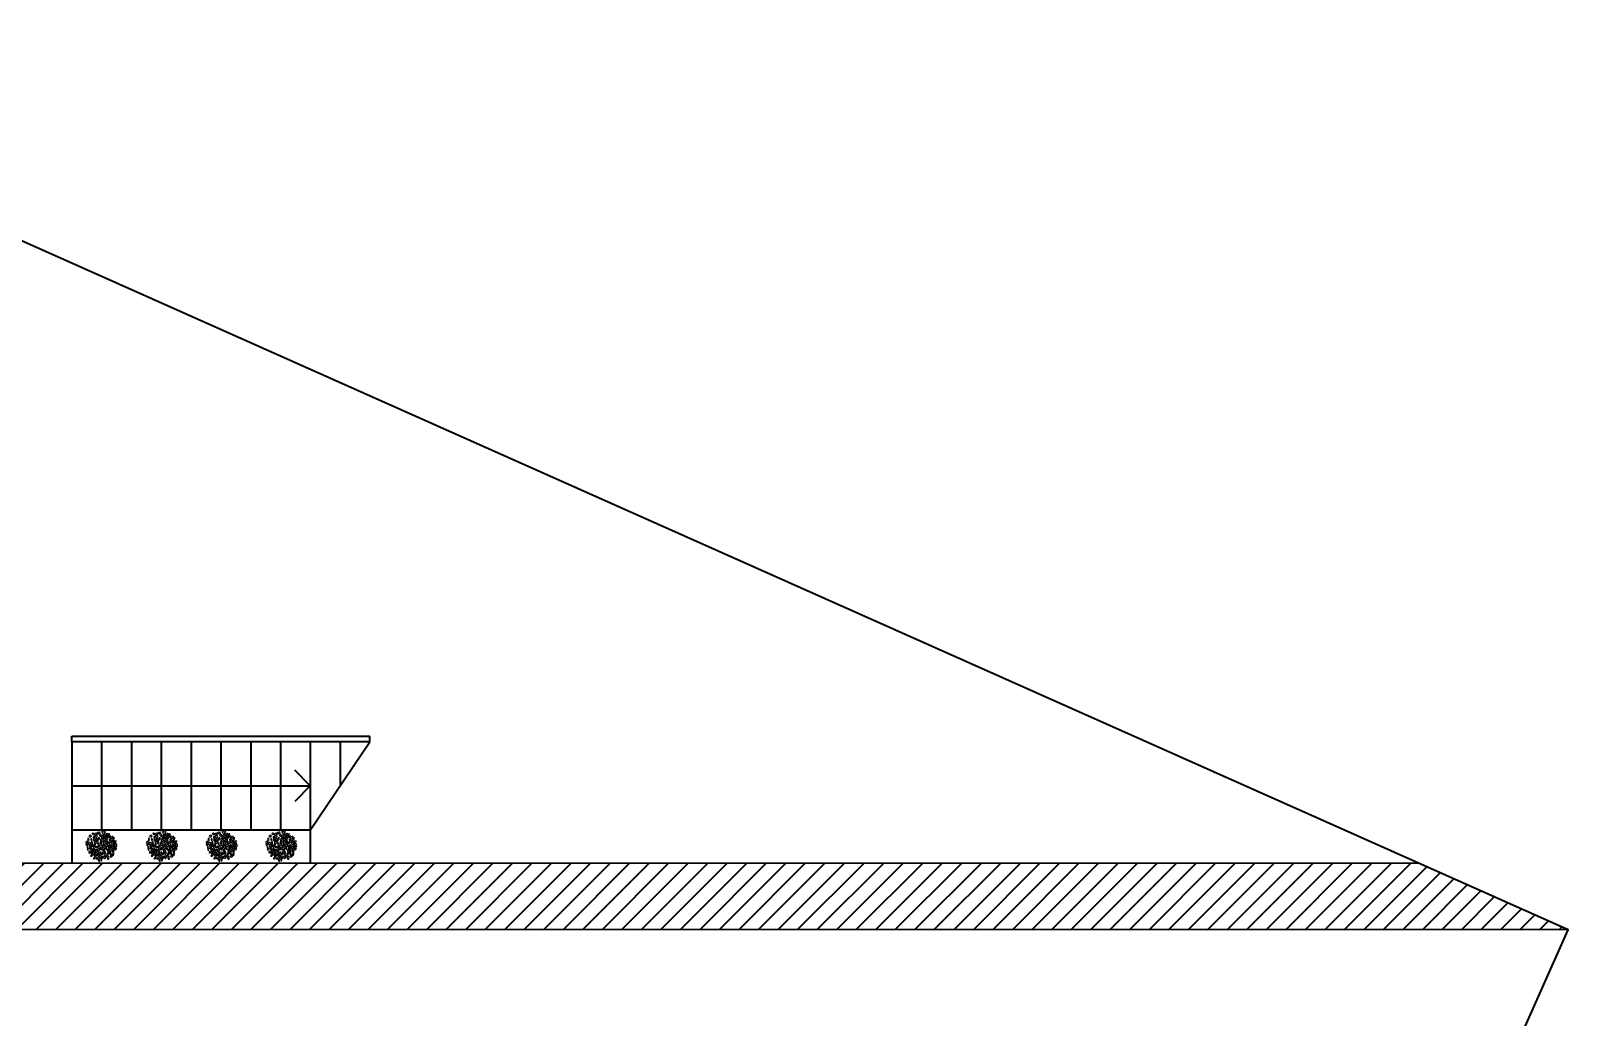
# Model space of a CAD drawing. Header units: inches. Extents: x -422522 to 22891, y -2973 to 414515.
# Drawn here: x 12477 to 13869, y 10989 to 11881 of the extents above; entities that cross this region are included whole.
import ezdxf

# ---------------------------------------------------------------- set-up
doc = ezdxf.new("R2010")
doc.units = ezdxf.units.IN
doc.header["$MEASUREMENT"] = 0
doc.layers.get('0').update_dxf_attribs({"lineweight": 40})
doc.layers.add('ARREDAMENTO', color=8, linetype='Continuous', lineweight=13)

msp = doc.modelspace()

# ---------------------------------------------------------------- hatches: boundary and pattern name
h = msp.add_hatch()
h.set_pattern_fill('ANSI31', color=0, scale=100)
h.paths.add_polyline_path([(12233.92116, 11128.01663), (11706.70757, 11128.14633), (11679.99677, 11068.1529), (12233.86949, 11068.01664)])
h.paths.add_polyline_path([(13734.19283, 11127.64753), (12443.88425, 11127.96497), (12443.86949, 11067.96497), (13869.02955, 11067.61435)])

# ---------------------------------------------------------------- linework, layer by layer
for p, q in [((12514.30696, 11237.82636), (12514.30696, 11242.82636)), ((12514.30696, 11242.82636), (12784.30696, 11242.82636)), ((12541.30696, 11237.82636), (12514.30696, 11237.82636)), ((12514.30696, 11237.82636), (12514.30696, 11127.82636)), ((12514.30696, 11237.82636), (12514.30696, 11157.82636)), ((12784.30696, 11237.82636), (12528.30696, 11237.82636)), ((12568.30696, 11237.82636), (12541.30696, 11237.82636)), ((12541.30696, 11237.82636), (12541.30696, 11157.82636)), ((12595.30696, 11237.82636), (12568.30696, 11237.82636)), ((12568.30696, 11237.82636), (12568.30696, 11157.82636)), ((12622.30696, 11237.82636), (12595.30696, 11237.82636)), ((12595.30696, 11237.82636), (12595.30696, 11157.82636)), ((12649.30696, 11237.82636), (12622.30696, 11237.82636)), ((12622.30696, 11237.82636), (12622.30696, 11157.82636)), ((12676.30696, 11237.82636), (12649.30696, 11237.82636)), ((12649.30696, 11237.82636), (12649.30696, 11157.82636)), ((12703.30696, 11237.82636), (12676.30696, 11237.82636)), ((12676.30696, 11237.82636), (12676.30696, 11157.82636)), ((12730.30696, 11237.82636), (12703.30696, 11237.82636)), ((12703.30696, 11237.82636), (12703.30696, 11157.82636)), ((12757.30696, 11237.82636), (12730.30696, 11237.82636)), ((12730.30696, 11237.82636), (12730.30696, 11157.82636)), ((12730.30696, 11157.82636), (12784.30696, 11237.82636)), ((12784.30696, 11237.82636), (12757.30696, 11237.82636)), ((12757.30696, 11237.82636), (12757.30696, 11197.82636)), ((12784.30696, 11237.82636), (12784.30696, 11242.82636)), ((12514.30696, 11197.82636), (12730.30696, 11197.82636)), ((12730.30696, 11157.82636), (12514.30696, 11157.82636)), ((12730.30696, 11157.82636), (12730.2996, 11127.89451)), ((13734.19283, 11127.64753), (12443.88425, 11127.96497)), ((13869.02955, 11067.61435), (12443.86949, 11067.96497))]:
    msp.add_line(p, q)
at = {"ltscale": 3}
for q in [(12716.16482, 11211.96849), (12716.16482, 11183.68422)]:
    msp.add_line((12730.30696, 11197.82636), q, dxfattribs=at)
msp.add_lwpolyline([(11228.46535, 10053.99672), (13055.55626, 9240.52344), (13869.02955, 11067.61435), (12041.93863, 11881.08764)], close=True)
at = {"layer": 'ARREDAMENTO', "linetype": 'ByBlock', "lineweight": -3}
for points in [[(12529.76397, 11148.63538, 0.5353840977), (12528.99943, 11150.5881, 0.5002025406)], [(12532.28952, 11152.8636, 0.5353840977), (12529.68662, 11151.93729, 0.5002025406)], [(12532.4978, 11148.18762, 0.5353840977), (12531.73326, 11150.14034, 0.5002025406)], [(12532.67852, 11154.85091, 0.5353840977), (12534.67339, 11154.2043, 0.5002025406)], [(12533.75706, 11148.93543, 0.5353840977), (12535.76403, 11148.32737, 0.5002025406)], [(12533.9968, 11151.98594, 0.5353840977), (12534.73302, 11150.02237, 0.5002025406)], [(12534.60378, 11153.42178, 0.5353840977), (12537.06011, 11154.87887, 0.5002025406)], [(12534.96994, 11152.71155, 0.5353840977), (12537.6594, 11151.89671, 0.5002025406)], [(12535.69067, 11150.01373, 0.5353840977), (12537.68554, 11149.36712, 0.5002025406)], [(12536.3613, 11148.1413, 0.5353840977), (12538.36827, 11147.53325, 0.5002025406)], [(12537.38796, 11154.18581, 0.5353840977), (12538.33932, 11156.05465, 0.5002025406)], [(12538.17791, 11148.92967, 0.5353840977), (12539.33207, 11151.09277, 0.5002025406)], [(12539.89998, 11156.08517, 0.5353840977), (12538.94862, 11154.21633, 0.5002025406)], [(12540.08034, 11148.94721, 0.5353840977), (12542.53667, 11150.40431, 0.5002025406)], [(12540.42369, 11148.55604, 0.5353840977), (12541.50053, 11146.75658, 0.5002025406)], [(12542.97982, 11152.40296, 0.5353840977), (12541.01909, 11151.65917, 0.5002025406)], [(12541.53058, 11157.11863, 0.5353840977), (12542.57, 11155.29729, 0.5002025406)], [(12542.11095, 11150.64058, 0.5353840977), (12544.08663, 11151.34368, 0.5002025406)], [(12542.12566, 11147.55153, 0.5353840977), (12544.08639, 11148.29531, 0.5002025406)], [(12542.46316, 11154.13623, 0.5353840977), (12543.54, 11152.33677, 0.5002025406)], [(12542.36227, 11148.97158, 0.5353840977), (12545.0898, 11149.94224, 0.5002025406)], [(12543.60927, 11157.21776, 0.5353840977), (12544.68611, 11155.4183, 0.5002025406)], [(12543.6287, 11155.15539, 0.5353840977), (12544.31556, 11153.95183, 0.5002025406)], [(12544.6947, 11148.14037, 0.5353840977), (12546.67038, 11148.84346, 0.5002025406)], [(12545.11435, 11153.88789, 0.5353840977), (12547.09003, 11154.59099, 0.5002025406)], [(12546.95576, 11152.47196, 0.5353840977), (12546.11879, 11149.86802, 0.5002025406)], [(12548.57209, 11154.34337, 0.5353840977), (12546.76849, 11153.27348, 0.5002025406)], [(12547.73045, 11151.60982, 0.5353840977), (12549.70613, 11152.31292, 0.5002025406)], [(12549.97015, 11149.9017, 0.5353840977), (12548.16655, 11148.83181, 0.5002025406)], [(12548.51486, 11147.00012, 0.5353840977), (12550.97119, 11148.45722, 0.5002025406)], [(12549.32214, 11150.47706, 0.5353840977), (12551.77847, 11151.93416, 0.5002025406)], [(12552.36221, 11149.36614, 0.5353840977), (12551.5545, 11146.85321, 0.5002025406)], [(12553.02646, 11150.71647, 0.5353840977), (12551.22286, 11149.64657, 0.5002025406)], [(12584.67796, 11148.63538, 0.5353840977), (12583.91343, 11150.5881, 0.5002025406)], [(12587.20352, 11152.8636, 0.5353840977), (12584.60061, 11151.93729, 0.5002025406)], [(12587.41179, 11148.18762, 0.5353840977), (12586.64725, 11150.14034, 0.5002025406)], [(12587.59251, 11154.85091, 0.5353840977), (12589.58738, 11154.2043, 0.5002025406)], [(12588.67105, 11148.93543, 0.5353840977), (12590.67802, 11148.32737, 0.5002025406)], [(12588.91079, 11151.98594, 0.5353840977), (12589.64701, 11150.02237, 0.5002025406)], [(12589.51777, 11153.42178, 0.5353840977), (12591.9741, 11154.87887, 0.5002025406)], [(12589.88393, 11152.71155, 0.5353840977), (12592.57339, 11151.89671, 0.5002025406)], [(12590.60466, 11150.01373, 0.5353840977), (12592.59953, 11149.36712, 0.5002025406)], [(12591.2753, 11148.1413, 0.5353840977), (12593.28226, 11147.53325, 0.5002025406)], [(12592.30195, 11154.18581, 0.5353840977), (12593.25331, 11156.05465, 0.5002025406)], [(12593.0919, 11148.92967, 0.5353840977), (12594.24606, 11151.09277, 0.5002025406)], [(12594.81397, 11156.08517, 0.5353840977), (12593.86261, 11154.21633, 0.5002025406)], [(12594.99433, 11148.94721, 0.5353840977), (12597.45067, 11150.40431, 0.5002025406)], [(12595.33768, 11148.55604, 0.5353840977), (12596.41452, 11146.75658, 0.5002025406)], [(12597.89381, 11152.40296, 0.5353840977), (12595.93309, 11151.65917, 0.5002025406)], [(12596.44457, 11157.11863, 0.5353840977), (12597.48399, 11155.29729, 0.5002025406)], [(12597.02494, 11150.64058, 0.5353840977), (12599.00062, 11151.34368, 0.5002025406)], [(12597.03966, 11147.55153, 0.5353840977), (12599.00038, 11148.29531, 0.5002025406)], [(12597.37715, 11154.13623, 0.5353840977), (12598.45399, 11152.33677, 0.5002025406)], [(12597.27627, 11148.97158, 0.5353840977), (12600.00379, 11149.94224, 0.5002025406)], [(12598.52326, 11157.21776, 0.5353840977), (12599.6001, 11155.4183, 0.5002025406)], [(12598.54269, 11155.15539, 0.5353840977), (12599.22955, 11153.95183, 0.5002025406)], [(12599.60869, 11148.14037, 0.5353840977), (12601.58437, 11148.84346, 0.5002025406)], [(12600.02835, 11153.88789, 0.5353840977), (12602.00402, 11154.59099, 0.5002025406)], [(12601.86975, 11152.47196, 0.5353840977), (12601.03278, 11149.86802, 0.5002025406)], [(12603.48608, 11154.34337, 0.5353840977), (12601.68248, 11153.27348, 0.5002025406)], [(12602.64444, 11151.60982, 0.5353840977), (12604.62012, 11152.31292, 0.5002025406)], [(12604.88414, 11149.9017, 0.5353840977), (12603.08055, 11148.83181, 0.5002025406)], [(12603.42885, 11147.00012, 0.5353840977), (12605.88519, 11148.45722, 0.5002025406)], [(12604.23613, 11150.47706, 0.5353840977), (12606.69246, 11151.93416, 0.5002025406)], [(12607.2762, 11149.36614, 0.5353840977), (12606.46849, 11146.85321, 0.5002025406)], [(12607.94045, 11150.71647, 0.5353840977), (12606.13685, 11149.64657, 0.5002025406)], [(12638.67796, 11148.63538, 0.5353840977), (12637.91343, 11150.5881, 0.5002025406)], [(12641.20352, 11152.8636, 0.5353840977), (12638.60061, 11151.93729, 0.5002025406)], [(12641.41179, 11148.18762, 0.5353840977), (12640.64725, 11150.14034, 0.5002025406)], [(12641.59251, 11154.85091, 0.5353840977), (12643.58738, 11154.2043, 0.5002025406)], [(12642.67105, 11148.93543, 0.5353840977), (12644.67802, 11148.32737, 0.5002025406)], [(12642.91079, 11151.98594, 0.5353840977), (12643.64701, 11150.02237, 0.5002025406)], [(12643.51777, 11153.42178, 0.5353840977), (12645.9741, 11154.87887, 0.5002025406)], [(12643.88393, 11152.71155, 0.5353840977), (12646.57339, 11151.89671, 0.5002025406)], [(12644.60466, 11150.01373, 0.5353840977), (12646.59953, 11149.36712, 0.5002025406)], [(12645.2753, 11148.1413, 0.5353840977), (12647.28226, 11147.53325, 0.5002025406)], [(12646.30195, 11154.18581, 0.5353840977), (12647.25331, 11156.05465, 0.5002025406)], [(12647.0919, 11148.92967, 0.5353840977), (12648.24606, 11151.09277, 0.5002025406)], [(12648.81397, 11156.08517, 0.5353840977), (12647.86261, 11154.21633, 0.5002025406)], [(12648.99433, 11148.94721, 0.5353840977), (12651.45067, 11150.40431, 0.5002025406)], [(12649.33768, 11148.55604, 0.5353840977), (12650.41452, 11146.75658, 0.5002025406)], [(12651.89381, 11152.40296, 0.5353840977), (12649.93309, 11151.65917, 0.5002025406)], [(12650.44457, 11157.11863, 0.5353840977), (12651.48399, 11155.29729, 0.5002025406)], [(12651.02494, 11150.64058, 0.5353840977), (12653.00062, 11151.34368, 0.5002025406)], [(12651.03966, 11147.55153, 0.5353840977), (12653.00038, 11148.29531, 0.5002025406)], [(12651.37715, 11154.13623, 0.5353840977), (12652.45399, 11152.33677, 0.5002025406)], [(12651.27627, 11148.97158, 0.5353840977), (12654.00379, 11149.94224, 0.5002025406)], [(12652.52326, 11157.21776, 0.5353840977), (12653.6001, 11155.4183, 0.5002025406)], [(12652.54269, 11155.15539, 0.5353840977), (12653.22955, 11153.95183, 0.5002025406)], [(12653.60869, 11148.14037, 0.5353840977), (12655.58437, 11148.84346, 0.5002025406)], [(12654.02835, 11153.88789, 0.5353840977), (12656.00402, 11154.59099, 0.5002025406)], [(12655.86975, 11152.47196, 0.5353840977), (12655.03278, 11149.86802, 0.5002025406)], [(12657.48608, 11154.34337, 0.5353840977), (12655.68248, 11153.27348, 0.5002025406)], [(12656.64444, 11151.60982, 0.5353840977), (12658.62012, 11152.31292, 0.5002025406)], [(12658.88414, 11149.9017, 0.5353840977), (12657.08055, 11148.83181, 0.5002025406)], [(12657.42885, 11147.00012, 0.5353840977), (12659.88519, 11148.45722, 0.5002025406)], [(12658.23613, 11150.47706, 0.5353840977), (12660.69246, 11151.93416, 0.5002025406)], [(12661.2762, 11149.36614, 0.5353840977), (12660.46849, 11146.85321, 0.5002025406)], [(12661.94045, 11150.71647, 0.5353840977), (12660.13685, 11149.64657, 0.5002025406)], [(12526.70451, 11146.23445, 0.5353840977), (12529.16085, 11147.69155, 0.5002025406)], [(12529.07103, 11144.95238, 0.5353840977), (12527.09535, 11144.24929, 0.5002025406)], [(12529.17161, 11141.10788, 0.5353840977), (12528.40707, 11143.0606, 0.5002025406)], [(12529.45125, 11139.63478, 0.5353840977), (12528.41916, 11140.18334, 0.5002025406)], [(12529.1578, 11146.29829, 0.5353840977), (12531.84726, 11145.48345, 0.5002025406)], [(12530.0378, 11136.84401, 0.5353840977), (12530.68121, 11138.83992, 0.5002025406)], [(12530.92806, 11142.71411, 0.5353840977), (12530.16353, 11144.66683, 0.5002025406)], [(12532.05921, 11140.65824, 0.5353840977), (12530.20747, 11141.64246, 0.5002025406)], [(12533.21281, 11136.69354, 0.5353840977), (12531.20584, 11137.3016, 0.5002025406)], [(12533.22823, 11135.02777, 0.5353840977), (12531.25255, 11134.32468, 0.5002025406)], [(12534.48992, 11141.00851, 0.5353840977), (12531.46042, 11142.61871, 0.5002025406)], [(12533.87515, 11138.30665, 0.5353840977), (12531.53058, 11139.55024, 0.5002025406)], [(12531.81474, 11143.94529, 0.5353840977), (12533.60268, 11145.04115, 0.5002025406)], [(12533.01903, 11145.85072, 0.5353840977), (12532.2545, 11147.80344, 0.5002025406)], [(12532.76899, 11135.54413, 0.5353840977), (12535.22533, 11137.00122, 0.5002025406)], [(12533.7792, 11143.08778, 0.5353840977), (12535.56714, 11144.18365, 0.5002025406)], [(12534.34376, 11138.90873, 0.5353840977), (12534.98717, 11140.90464, 0.5002025406)], [(12536.26398, 11138.49723, 0.5353840977), (12534.2883, 11137.79413, 0.5002025406)], [(12534.77279, 11147.33771, 0.5353840977), (12537.46225, 11146.52287, 0.5002025406)], [(12535.7678, 11144.58465, 0.5353840977), (12535.00326, 11146.53738, 0.5002025406)], [(12536.43344, 11133.41464, 0.5353840977), (12534.97933, 11135.96263, 0.5002025406)], [(12536.94837, 11141.99406, 0.5353840977), (12535.09662, 11142.97828, 0.5002025406)], [(12538.59641, 11137.66601, 0.5353840977), (12535.86888, 11136.69535, 0.5002025406)], [(12536.02844, 11139.12716, 0.5353840977), (12536.45039, 11140.43608, 0.5002025406)], [(12538.52289, 11142.11276, 0.5353840977), (12536.67114, 11143.09698, 0.5002025406)], [(12538.84773, 11135.99701, 0.5353840977), (12536.87205, 11135.29392, 0.5002025406)], [(12537.10048, 11139.13548, 0.5353840977), (12539.55681, 11140.59258, 0.5002025406)], [(12538.40221, 11144.70969, 0.5353840977), (12537.66599, 11146.67327, 0.5002025406)], [(12537.97887, 11134.23464, 0.5353840977), (12539.93959, 11134.97842, 0.5002025406)], [(12538.70474, 11144.31526, 0.5353840977), (12539.24959, 11142.29022, 0.5002025406)], [(12538.77942, 11136.57092, 0.5353840977), (12541.46887, 11135.75608, 0.5002025406)], [(12541.14066, 11140.02513, 0.5353840977), (12539.63064, 11142.54844, 0.5002025406)], [(12539.81802, 11146.61246, 0.5353840977), (12541.32804, 11144.08915, 0.5002025406)], [(12541.48789, 11132.01528, 0.5353840977), (12540.03155, 11134.56718, 0.5002025406)], [(12542.25395, 11142.32234, 0.5353840977), (12541.70909, 11144.34737, 0.5002025406)], [(12542.78077, 11137.70792, 0.5353840977), (12541.62661, 11135.54483, 0.5002025406)], [(12541.49598, 11141.47362, 0.5353840977), (12544.18544, 11140.65878, 0.5002025406)], [(12544.08357, 11139.99112, 0.5353840977), (12542.27998, 11138.92122, 0.5002025406)], [(12542.43579, 11144.52483, 0.5353840977), (12544.28754, 11143.54061, 0.5002025406)], [(12542.64134, 11145.24772, 0.5353840977), (12545.09767, 11146.70482, 0.5002025406)], [(12545.26802, 11136.62386, 0.5353840977), (12543.27314, 11137.27047, 0.5002025406)], [(12544.88241, 11138.08695, 0.5353840977), (12543.65189, 11138.4858, 0.5002025406)], [(12545.79798, 11142.54183, 0.5353840977), (12543.99438, 11141.47193, 0.5002025406)], [(12544.62831, 11144.16041, 0.5353840977), (12547.31777, 11143.34557, 0.5002025406)], [(12546.61492, 11147.72887, 0.5353840977), (12545.97151, 11145.73295, 0.5002025406)], [(12546.96188, 11134.65165, 0.5353840977), (12546.22566, 11136.61523, 0.5002025406)], [(12546.46876, 11145.62909, 0.5353840977), (12549.49826, 11144.01889, 0.5002025406)], [(12546.60216, 11137.54964, 0.5353840977), (12548.45475, 11136.567, 0.5002025406)], [(12546.97955, 11140.36919, 0.5353840977), (12547.90014, 11137.91387, 0.5002025406)], [(12549.14394, 11142.69231, 0.5353840977), (12547.356, 11141.59644, 0.5002025406)], [(12547.93965, 11140.78688, 0.5353840977), (12548.70419, 11138.83415, 0.5002025406)], [(12548.7623, 11138.36663, 0.5353840977), (12549.49852, 11136.40306, 0.5002025406)], [(12548.66916, 11133.77399, 0.5353840977), (12551.27206, 11134.7003, 0.5002025406)], [(12551.01512, 11135.16262, 0.5353840977), (12549.00816, 11135.77068, 0.5002025406)], [(12549.31601, 11139.05493, 0.5353840977), (12551.77235, 11140.51203, 0.5002025406)], [(12552.84089, 11142.66584, 0.5353840977), (12550.38456, 11141.20874, 0.5002025406)], [(12552.85343, 11139.57977, 0.5353840977), (12551.04983, 11138.50988, 0.5002025406)], [(12551.68186, 11138.02985, 0.5353840977), (12552.41808, 11136.06627, 0.5002025406)], [(12552.43386, 11146.45372, 0.5353840977), (12554.8902, 11147.91082, 0.5002025406)], [(12554.89862, 11141.27509, 0.5353840977), (12553.09502, 11140.2052, 0.5002025406)], [(12554.75565, 11142.65901, 0.5353840977), (12553.50817, 11145.98618, 0.5002025406)], [(12581.6185, 11146.23445, 0.5353840977), (12584.07484, 11147.69155, 0.5002025406)], [(12583.98502, 11144.95238, 0.5353840977), (12582.00934, 11144.24929, 0.5002025406)], [(12584.0856, 11141.10788, 0.5353840977), (12583.32107, 11143.0606, 0.5002025406)], [(12584.36524, 11139.63478, 0.5353840977), (12583.33316, 11140.18334, 0.5002025406)], [(12584.0718, 11146.29829, 0.5353840977), (12586.76125, 11145.48345, 0.5002025406)], [(12584.9518, 11136.84401, 0.5353840977), (12585.5952, 11138.83992, 0.5002025406)], [(12585.84205, 11142.71411, 0.5353840977), (12585.07752, 11144.66683, 0.5002025406)], [(12586.97321, 11140.65824, 0.5353840977), (12585.12146, 11141.64246, 0.5002025406)], [(12588.1268, 11136.69354, 0.5353840977), (12586.11983, 11137.3016, 0.5002025406)], [(12588.14222, 11135.02777, 0.5353840977), (12586.16654, 11134.32468, 0.5002025406)], [(12589.40391, 11141.00851, 0.5353840977), (12586.37442, 11142.61871, 0.5002025406)], [(12588.78914, 11138.30665, 0.5353840977), (12586.44457, 11139.55024, 0.5002025406)], [(12586.72873, 11143.94529, 0.5353840977), (12588.51667, 11145.04115, 0.5002025406)], [(12587.93302, 11145.85072, 0.5353840977), (12587.16849, 11147.80344, 0.5002025406)], [(12587.68298, 11135.54413, 0.5353840977), (12590.13932, 11137.00122, 0.5002025406)], [(12588.69319, 11143.08778, 0.5353840977), (12590.48113, 11144.18365, 0.5002025406)], [(12589.25775, 11138.90873, 0.5353840977), (12589.90116, 11140.90464, 0.5002025406)], [(12591.17797, 11138.49723, 0.5353840977), (12589.20229, 11137.79413, 0.5002025406)], [(12589.68678, 11147.33771, 0.5353840977), (12592.37624, 11146.52287, 0.5002025406)], [(12590.68179, 11144.58465, 0.5353840977), (12589.91725, 11146.53738, 0.5002025406)], [(12591.34743, 11133.41464, 0.5353840977), (12589.89332, 11135.96263, 0.5002025406)], [(12591.86236, 11141.99406, 0.5353840977), (12590.01061, 11142.97828, 0.5002025406)], [(12593.5104, 11137.66601, 0.5353840977), (12590.78287, 11136.69535, 0.5002025406)], [(12590.94244, 11139.12716, 0.5353840977), (12591.36438, 11140.43608, 0.5002025406)], [(12593.43688, 11142.11276, 0.5353840977), (12591.58514, 11143.09698, 0.5002025406)], [(12593.76172, 11135.99701, 0.5353840977), (12591.78605, 11135.29392, 0.5002025406)], [(12592.01447, 11139.13548, 0.5353840977), (12594.47081, 11140.59258, 0.5002025406)], [(12593.3162, 11144.70969, 0.5353840977), (12592.57998, 11146.67327, 0.5002025406)], [(12592.89286, 11134.23464, 0.5353840977), (12594.85358, 11134.97842, 0.5002025406)], [(12593.61873, 11144.31526, 0.5353840977), (12594.16358, 11142.29022, 0.5002025406)], [(12593.69341, 11136.57092, 0.5353840977), (12596.38286, 11135.75608, 0.5002025406)], [(12596.05465, 11140.02513, 0.5353840977), (12594.54464, 11142.54844, 0.5002025406)], [(12594.73202, 11146.61246, 0.5353840977), (12596.24203, 11144.08915, 0.5002025406)], [(12596.40189, 11132.01528, 0.5353840977), (12594.94555, 11134.56718, 0.5002025406)], [(12597.16794, 11142.32234, 0.5353840977), (12596.62308, 11144.34737, 0.5002025406)], [(12597.69476, 11137.70792, 0.5353840977), (12596.5406, 11135.54483, 0.5002025406)], [(12596.40997, 11141.47362, 0.5353840977), (12599.09943, 11140.65878, 0.5002025406)], [(12598.99757, 11139.99112, 0.5353840977), (12597.19397, 11138.92122, 0.5002025406)], [(12597.34978, 11144.52483, 0.5353840977), (12599.20153, 11143.54061, 0.5002025406)], [(12597.55533, 11145.24772, 0.5353840977), (12600.01166, 11146.70482, 0.5002025406)], [(12600.18201, 11136.62386, 0.5353840977), (12598.18713, 11137.27047, 0.5002025406)], [(12599.7964, 11138.08695, 0.5353840977), (12598.56588, 11138.4858, 0.5002025406)], [(12600.71197, 11142.54183, 0.5353840977), (12598.90837, 11141.47193, 0.5002025406)], [(12599.5423, 11144.16041, 0.5353840977), (12602.23176, 11143.34557, 0.5002025406)], [(12601.52891, 11147.72887, 0.5353840977), (12600.88551, 11145.73295, 0.5002025406)], [(12601.87587, 11134.65165, 0.5353840977), (12601.13965, 11136.61523, 0.5002025406)], [(12601.38275, 11145.62909, 0.5353840977), (12604.41225, 11144.01889, 0.5002025406)], [(12601.51615, 11137.54964, 0.5353840977), (12603.36874, 11136.567, 0.5002025406)], [(12601.89354, 11140.36919, 0.5353840977), (12602.81413, 11137.91387, 0.5002025406)], [(12604.05793, 11142.69231, 0.5353840977), (12602.26999, 11141.59644, 0.5002025406)], [(12602.85364, 11140.78688, 0.5353840977), (12603.61818, 11138.83415, 0.5002025406)], [(12603.67629, 11138.36663, 0.5353840977), (12604.41251, 11136.40306, 0.5002025406)], [(12603.58315, 11133.77399, 0.5353840977), (12606.18606, 11134.7003, 0.5002025406)], [(12605.92911, 11135.16262, 0.5353840977), (12603.92215, 11135.77068, 0.5002025406)], [(12604.23, 11139.05493, 0.5353840977), (12606.68634, 11140.51203, 0.5002025406)], [(12607.75488, 11142.66584, 0.5353840977), (12605.29855, 11141.20874, 0.5002025406)], [(12607.76742, 11139.57977, 0.5353840977), (12605.96383, 11138.50988, 0.5002025406)], [(12606.59585, 11138.02985, 0.5353840977), (12607.33207, 11136.06627, 0.5002025406)], [(12607.34785, 11146.45372, 0.5353840977), (12609.80419, 11147.91082, 0.5002025406)], [(12609.81261, 11141.27509, 0.5353840977), (12608.00901, 11140.2052, 0.5002025406)], [(12609.66965, 11142.65901, 0.5353840977), (12608.42216, 11145.98618, 0.5002025406)], [(12635.6185, 11146.23445, 0.5353840977), (12638.07484, 11147.69155, 0.5002025406)], [(12637.98502, 11144.95238, 0.5353840977), (12636.00934, 11144.24929, 0.5002025406)], [(12638.0856, 11141.10788, 0.5353840977), (12637.32107, 11143.0606, 0.5002025406)], [(12638.36524, 11139.63478, 0.5353840977), (12637.33316, 11140.18334, 0.5002025406)], [(12638.0718, 11146.29829, 0.5353840977), (12640.76125, 11145.48345, 0.5002025406)], [(12638.9518, 11136.84401, 0.5353840977), (12639.5952, 11138.83992, 0.5002025406)], [(12639.84205, 11142.71411, 0.5353840977), (12639.07752, 11144.66683, 0.5002025406)], [(12640.97321, 11140.65824, 0.5353840977), (12639.12146, 11141.64246, 0.5002025406)], [(12642.1268, 11136.69354, 0.5353840977), (12640.11983, 11137.3016, 0.5002025406)], [(12642.14222, 11135.02777, 0.5353840977), (12640.16654, 11134.32468, 0.5002025406)], [(12643.40391, 11141.00851, 0.5353840977), (12640.37442, 11142.61871, 0.5002025406)], [(12642.78914, 11138.30665, 0.5353840977), (12640.44457, 11139.55024, 0.5002025406)], [(12640.72873, 11143.94529, 0.5353840977), (12642.51667, 11145.04115, 0.5002025406)], [(12641.93302, 11145.85072, 0.5353840977), (12641.16849, 11147.80344, 0.5002025406)], [(12641.68298, 11135.54413, 0.5353840977), (12644.13932, 11137.00122, 0.5002025406)], [(12642.69319, 11143.08778, 0.5353840977), (12644.48113, 11144.18365, 0.5002025406)], [(12643.25775, 11138.90873, 0.5353840977), (12643.90116, 11140.90464, 0.5002025406)], [(12645.17797, 11138.49723, 0.5353840977), (12643.20229, 11137.79413, 0.5002025406)], [(12643.68678, 11147.33771, 0.5353840977), (12646.37624, 11146.52287, 0.5002025406)], [(12644.68179, 11144.58465, 0.5353840977), (12643.91725, 11146.53738, 0.5002025406)], [(12645.34743, 11133.41464, 0.5353840977), (12643.89332, 11135.96263, 0.5002025406)], [(12645.86236, 11141.99406, 0.5353840977), (12644.01061, 11142.97828, 0.5002025406)], [(12647.5104, 11137.66601, 0.5353840977), (12644.78287, 11136.69535, 0.5002025406)], [(12644.94244, 11139.12716, 0.5353840977), (12645.36438, 11140.43608, 0.5002025406)], [(12647.43688, 11142.11276, 0.5353840977), (12645.58514, 11143.09698, 0.5002025406)], [(12647.76172, 11135.99701, 0.5353840977), (12645.78605, 11135.29392, 0.5002025406)], [(12646.01447, 11139.13548, 0.5353840977), (12648.47081, 11140.59258, 0.5002025406)], [(12647.3162, 11144.70969, 0.5353840977), (12646.57998, 11146.67327, 0.5002025406)], [(12646.89286, 11134.23464, 0.5353840977), (12648.85358, 11134.97842, 0.5002025406)], [(12647.61873, 11144.31526, 0.5353840977), (12648.16358, 11142.29022, 0.5002025406)], [(12647.69341, 11136.57092, 0.5353840977), (12650.38286, 11135.75608, 0.5002025406)], [(12650.05465, 11140.02513, 0.5353840977), (12648.54464, 11142.54844, 0.5002025406)], [(12648.73202, 11146.61246, 0.5353840977), (12650.24203, 11144.08915, 0.5002025406)], [(12650.40189, 11132.01528, 0.5353840977), (12648.94555, 11134.56718, 0.5002025406)], [(12651.16794, 11142.32234, 0.5353840977), (12650.62308, 11144.34737, 0.5002025406)], [(12651.69476, 11137.70792, 0.5353840977), (12650.5406, 11135.54483, 0.5002025406)], [(12650.40997, 11141.47362, 0.5353840977), (12653.09943, 11140.65878, 0.5002025406)], [(12652.99757, 11139.99112, 0.5353840977), (12651.19397, 11138.92122, 0.5002025406)], [(12651.34978, 11144.52483, 0.5353840977), (12653.20153, 11143.54061, 0.5002025406)], [(12651.55533, 11145.24772, 0.5353840977), (12654.01166, 11146.70482, 0.5002025406)], [(12654.18201, 11136.62386, 0.5353840977), (12652.18713, 11137.27047, 0.5002025406)], [(12653.7964, 11138.08695, 0.5353840977), (12652.56588, 11138.4858, 0.5002025406)], [(12654.71197, 11142.54183, 0.5353840977), (12652.90837, 11141.47193, 0.5002025406)], [(12653.5423, 11144.16041, 0.5353840977), (12656.23176, 11143.34557, 0.5002025406)], [(12655.52891, 11147.72887, 0.5353840977), (12654.88551, 11145.73295, 0.5002025406)], [(12655.87587, 11134.65165, 0.5353840977), (12655.13965, 11136.61523, 0.5002025406)], [(12655.38275, 11145.62909, 0.5353840977), (12658.41225, 11144.01889, 0.5002025406)], [(12655.51615, 11137.54964, 0.5353840977), (12657.36874, 11136.567, 0.5002025406)], [(12655.89354, 11140.36919, 0.5353840977), (12656.81413, 11137.91387, 0.5002025406)], [(12658.05793, 11142.69231, 0.5353840977), (12656.26999, 11141.59644, 0.5002025406)], [(12656.85364, 11140.78688, 0.5353840977), (12657.61818, 11138.83415, 0.5002025406)], [(12657.67629, 11138.36663, 0.5353840977), (12658.41251, 11136.40306, 0.5002025406)], [(12657.58315, 11133.77399, 0.5353840977), (12660.18606, 11134.7003, 0.5002025406)], [(12659.92911, 11135.16262, 0.5353840977), (12657.92215, 11135.77068, 0.5002025406)], [(12658.23, 11139.05493, 0.5353840977), (12660.68634, 11140.51203, 0.5002025406)], [(12661.75488, 11142.66584, 0.5353840977), (12659.29855, 11141.20874, 0.5002025406)], [(12661.76742, 11139.57977, 0.5353840977), (12659.96383, 11138.50988, 0.5002025406)], [(12660.59585, 11138.02985, 0.5353840977), (12661.33207, 11136.06627, 0.5002025406)], [(12661.34785, 11146.45372, 0.5353840977), (12663.80419, 11147.91082, 0.5002025406)], [(12663.81261, 11141.27509, 0.5353840977), (12662.00901, 11140.2052, 0.5002025406)], [(12663.66965, 11142.65901, 0.5353840977), (12662.42216, 11145.98618, 0.5002025406)], [(12535.84433, 11132.7497, 0.5353840977), (12533.86865, 11132.04661, 0.5002025406)], [(12537.32998, 11131.4822, 0.5353840977), (12536.64312, 11132.68576, 0.5002025406)], [(12537.42117, 11132.94237, 0.5353840977), (12540.11062, 11132.12753, 0.5002025406)], [(12539.4281, 11129.51896, 0.5353840977), (12538.38869, 11131.3403, 0.5002025406)], [(12541.57979, 11131.79667, 0.5353840977), (12540.62843, 11129.92783, 0.5002025406)], [(12542.97381, 11134.06636, 0.5353840977), (12542.02245, 11132.19752, 0.5002025406)], [(12544.87977, 11133.89728, 0.5353840977), (12543.89258, 11132.04712, 0.5002025406)], [(12546.68401, 11132.0921, 0.5353840977), (12547.67119, 11133.94226, 0.5002025406)], [(12590.75832, 11132.7497, 0.5353840977), (12588.78264, 11132.04661, 0.5002025406)], [(12592.24397, 11131.4822, 0.5353840977), (12591.55712, 11132.68576, 0.5002025406)], [(12592.33516, 11132.94237, 0.5353840977), (12595.02461, 11132.12753, 0.5002025406)], [(12594.34209, 11129.51896, 0.5353840977), (12593.30268, 11131.3403, 0.5002025406)], [(12596.49378, 11131.79667, 0.5353840977), (12595.54243, 11129.92783, 0.5002025406)], [(12597.8878, 11134.06636, 0.5353840977), (12596.93644, 11132.19752, 0.5002025406)], [(12599.79376, 11133.89728, 0.5353840977), (12598.80657, 11132.04712, 0.5002025406)], [(12601.598, 11132.0921, 0.5353840977), (12602.58518, 11133.94226, 0.5002025406)], [(12644.75832, 11132.7497, 0.5353840977), (12642.78264, 11132.04661, 0.5002025406)], [(12646.24397, 11131.4822, 0.5353840977), (12645.55712, 11132.68576, 0.5002025406)], [(12646.33516, 11132.94237, 0.5353840977), (12649.02461, 11132.12753, 0.5002025406)], [(12648.34209, 11129.51896, 0.5353840977), (12647.30268, 11131.3403, 0.5002025406)], [(12650.49378, 11131.79667, 0.5353840977), (12649.54243, 11129.92783, 0.5002025406)], [(12651.8878, 11134.06636, 0.5353840977), (12650.93644, 11132.19752, 0.5002025406)], [(12653.79376, 11133.89728, 0.5353840977), (12652.80657, 11132.04712, 0.5002025406)], [(12655.598, 11132.0921, 0.5353840977), (12656.58518, 11133.94226, 0.5002025406)]]:
    msp.add_lwpolyline(points, format="xyb", close=True, dxfattribs=at)
for points in [[(12539.36635, 11154.36519, 0.485782749), (12540.92713, 11152.07042, 0.4681295001), (12539.65854, 11154.58882, 0.5353840977)], [(12544.52525, 11153.22295, 0.4978570681), (12545.77236, 11150.70168, 0.5002025406)], [(12546.0741, 11151.85553, 0.3086099208), (12544.52525, 11153.22295, 0.5353840977)], [(12594.28034, 11154.36519, 0.485782749), (12595.84112, 11152.07042, 0.4681295001), (12594.57253, 11154.58882, 0.5353840977)], [(12599.43924, 11153.22295, 0.4978570681), (12600.68635, 11150.70168, 0.5002025406)], [(12600.9881, 11151.85553, 0.3086099208), (12599.43924, 11153.22295, 0.5353840977)], [(12648.28034, 11154.36519, 0.485782749), (12649.84112, 11152.07042, 0.4681295001), (12648.57253, 11154.58882, 0.5353840977)], [(12653.43924, 11153.22295, 0.4978570681), (12654.68635, 11150.70168, 0.5002025406)], [(12654.9881, 11151.85553, 0.3086099208), (12653.43924, 11153.22295, 0.5353840977)], [(12539.23446, 11138.54008, 0.0768449035), (12538.90336, 11138.34361, 0.5002025406), (12540.91033, 11137.73555, 0.5353840977)], [(12540.91033, 11137.73555, 0.202477847), (12540.28406, 11138.48964, 0.5002025406)], [(12545.98874, 11133.92605, 0.5353840977), (12543.29928, 11134.74088, 0.2170687453), (12544.31965, 11133.70219, 0.5353840977)], [(12544.97047, 11141.46165, 0.3821114937), (12545.95542, 11140.10022, 0.4109969857), (12545.54343, 11141.89646, 0.5353840977)], [(12548.26938, 11147.44414, 0.4278794312), (12547.41886, 11145.83209, 0.5002025406)], [(12547.949, 11141.50866, 0.136045043), (12547.73551, 11140.87025, 0.5002025406), (12549.53911, 11141.94014, 0.5353840977)], [(12548.07982, 11145.71503, 0.3797290191), (12548.26938, 11147.44414, 0.5353840977)], [(12549.53911, 11141.94014, 0.1288842887), (12548.91185, 11142.06165, 0.5002025406)], [(12550.03062, 11143.92349, 0.4937151359), (12550.63572, 11142.01668, 0.5002025406)], [(12552.39357, 11145.08882, 0.44906658), (12550.02051, 11146.10395, 0.5353840977)], [(12550.02051, 11146.10395, 0.4111539339), (12551.82091, 11144.61614, 0.5002025406)], [(12550.96716, 11142.40951, 0.3917873312), (12550.03062, 11143.92349, 0.5353840977)], [(12551.0621, 11136.15444, 0.3731652457), (12551.47019, 11134.55492, 0.5002025406)], [(12552.18117, 11134.58276, 0.4390697332), (12551.0621, 11136.15444, 0.5353840977)], [(12553.1869, 11145.14431, 0.4737682725), (12551.61546, 11143.98981, 0.350042245), (12553.18569, 11144.44339, 0.5353840977)], [(12552.22956, 11141.50413, 0.4399649998), (12553.86333, 11142.3883, 0.2093607249), (12552.82776, 11142.56923, 0.5353840977)], [(12594.14845, 11138.54008, 0.0768449035), (12593.81735, 11138.34361, 0.5002025406), (12595.82432, 11137.73555, 0.5353840977)], [(12595.82432, 11137.73555, 0.202477847), (12595.19805, 11138.48964, 0.5002025406)], [(12600.90273, 11133.92605, 0.5353840977), (12598.21328, 11134.74088, 0.2170687453), (12599.23364, 11133.70219, 0.5353840977)], [(12599.88446, 11141.46165, 0.3821114937), (12600.86941, 11140.10022, 0.4109969857), (12600.45743, 11141.89646, 0.5353840977)], [(12603.18337, 11147.44414, 0.4278794312), (12602.33285, 11145.83209, 0.5002025406)], [(12602.86299, 11141.50866, 0.136045043), (12602.6495, 11140.87025, 0.5002025406), (12604.4531, 11141.94014, 0.5353840977)], [(12602.99381, 11145.71503, 0.3797290191), (12603.18337, 11147.44414, 0.5353840977)], [(12604.4531, 11141.94014, 0.1288842887), (12603.82584, 11142.06165, 0.5002025406)], [(12604.94461, 11143.92349, 0.4937151359), (12605.54971, 11142.01668, 0.5002025406)], [(12607.30756, 11145.08882, 0.44906658), (12604.9345, 11146.10395, 0.5353840977)], [(12604.9345, 11146.10395, 0.4111539339), (12606.7349, 11144.61614, 0.5002025406)], [(12605.88116, 11142.40951, 0.3917873312), (12604.94461, 11143.92349, 0.5353840977)], [(12605.97609, 11136.15444, 0.3731652457), (12606.38418, 11134.55492, 0.5002025406)], [(12607.09517, 11134.58276, 0.4390697332), (12605.97609, 11136.15444, 0.5353840977)], [(12608.10089, 11145.14431, 0.4737682725), (12606.52945, 11143.98981, 0.350042245), (12608.09968, 11144.44339, 0.5353840977)], [(12607.14355, 11141.50413, 0.4399649998), (12608.77732, 11142.3883, 0.2093607249), (12607.74175, 11142.56923, 0.5353840977)], [(12648.14845, 11138.54008, 0.0768449035), (12647.81735, 11138.34361, 0.5002025406), (12649.82432, 11137.73555, 0.5353840977)], [(12649.82432, 11137.73555, 0.202477847), (12649.19805, 11138.48964, 0.5002025406)], [(12654.90273, 11133.92605, 0.5353840977), (12652.21328, 11134.74088, 0.2170687453), (12653.23364, 11133.70219, 0.5353840977)], [(12653.88446, 11141.46165, 0.3821114937), (12654.86941, 11140.10022, 0.4109969857), (12654.45743, 11141.89646, 0.5353840977)], [(12657.18337, 11147.44414, 0.4278794312), (12656.33285, 11145.83209, 0.5002025406)], [(12656.86299, 11141.50866, 0.136045043), (12656.6495, 11140.87025, 0.5002025406), (12658.4531, 11141.94014, 0.5353840977)], [(12656.99381, 11145.71503, 0.3797290191), (12657.18337, 11147.44414, 0.5353840977)], [(12658.4531, 11141.94014, 0.1288842887), (12657.82584, 11142.06165, 0.5002025406)], [(12658.94461, 11143.92349, 0.4937151359), (12659.54971, 11142.01668, 0.5002025406)], [(12661.30756, 11145.08882, 0.44906658), (12658.9345, 11146.10395, 0.5353840977)], [(12658.9345, 11146.10395, 0.4111539339), (12660.7349, 11144.61614, 0.5002025406)], [(12659.88116, 11142.40951, 0.3917873312), (12658.94461, 11143.92349, 0.5353840977)], [(12659.97609, 11136.15444, 0.3731652457), (12660.38418, 11134.55492, 0.5002025406)], [(12661.09517, 11134.58276, 0.4390697332), (12659.97609, 11136.15444, 0.5353840977)], [(12662.10089, 11145.14431, 0.4737682725), (12660.52945, 11143.98981, 0.350042245), (12662.09968, 11144.44339, 0.5353840977)], [(12661.14355, 11141.50413, 0.4399649998), (12662.77732, 11142.3883, 0.2093607249), (12661.74175, 11142.56923, 0.5353840977)], [(12544.98034, 11133.58566, 0.1551767148), (12545.98874, 11133.92605, 0.5353840977)], [(12546.56147, 11132.59938, 0.064211934), (12546.28529, 11132.4333, 0.5002025406), (12548.28017, 11131.78668, 0.5353840977)], [(12548.28017, 11131.78668, 0.2240053632), (12547.57542, 11132.5984, 0.5002025406)], [(12599.89434, 11133.58566, 0.1551767148), (12600.90273, 11133.92605, 0.5353840977)], [(12601.47547, 11132.59938, 0.064211934), (12601.19928, 11132.4333, 0.5002025406), (12603.19416, 11131.78668, 0.5353840977)], [(12603.19416, 11131.78668, 0.2240053632), (12602.48941, 11132.5984, 0.5002025406)], [(12653.89434, 11133.58566, 0.1551767148), (12654.90273, 11133.92605, 0.5353840977)], [(12655.47547, 11132.59938, 0.064211934), (12655.19928, 11132.4333, 0.5002025406), (12657.19416, 11131.78668, 0.5353840977)], [(12657.19416, 11131.78668, 0.2240053632), (12656.48941, 11132.5984, 0.5002025406)]]:
    msp.add_lwpolyline(points, format="xyb", dxfattribs=at)
for centre, radius, start, end in [((12693.02747, 11149.89825), 1.31034, 148.23281082, 254.53014763), ((12691.64522, 11149.35707), 1.25991, 325.05370247, 77.70925597), ((12694.21062, 11151.53339), 1.6599, 53.26160165, 165.91715515), ((12693.55493, 11153.37588), 1.72634, 236.44071, 342.73804681), ((12695.7613, 11149.45049), 1.31034, 148.23281082, 254.53014762), ((12694.37905, 11148.90931), 1.25991, 325.05370247, 77.70925597), ((12696.34763, 11153.78003), 1.31034, 18.89190777, 125.18924458), ((12696.80534, 11155.19211), 1.25991, 195.71279942, 308.36835293), ((12697.44667, 11147.8793), 1.31034, 19.99589319, 126.29323), ((12697.87708, 11149.29994), 1.25991, 196.81678485, 309.47233835), ((12697.93298, 11151.24939), 1.25991, 144.22515202, 256.88070553), ((12696.54306, 11150.72826), 1.31034, 327.40426037, 73.70159718), ((12699.29198, 11153.22982), 1.78456, 67.5278048, 173.82514161), ((12698.26056, 11154.96855), 1.71588, 244.34869645, 357.00424996), ((12698.9233, 11151.29626), 1.75594, 19.99589322, 126.29323003), ((12699.50009, 11153.20001), 1.68836, 196.81678487, 309.47233837), ((12699.35978, 11148.94285), 1.31034, 18.89190774, 125.18924455), ((12699.81749, 11150.35494), 1.25991, 195.7127994, 308.3683529), ((12700.05091, 11147.08517), 1.31034, 19.9958932, 126.29323), ((12701.47798, 11154.76371), 1.31034, 99.87234878, 206.16968559), ((12700.15511, 11155.43713), 1.25991, 276.69324043, 29.34879394), ((12702.4796, 11149.5787), 1.53197, 98.76836333, 205.06570014), ((12700.94844, 11150.39568), 1.47301, 275.58925498, 28.24480849), ((12702.96082, 11154.83384), 1.25991, 96.69324045, 209.34879395), ((12701.63795, 11155.50727), 1.31034, 279.8723488, 26.16968561), ((12703.96301, 11153.83148), 1.76528, 162.40197239, 266.04069957), ((12702.15663, 11152.80061), 1.83594, 336.5642544, 76.90697599), ((12704.76854, 11148.75525), 1.78456, 67.5278048, 173.82514161), ((12703.73713, 11150.49398), 1.71588, 244.34869645, 357.00424996), ((12704.47552, 11148.01502), 1.25991, 154.56960004, 267.22515355), ((12703.20176, 11147.25277), 1.31034, 337.74870839, 84.0460452), ((12705.16121, 11151.37793), 1.25991, 54.44605568, 167.10160919), ((12704.63472, 11152.76584), 1.31034, 237.62516403, 343.92250084), ((12705.57098, 11156.5542), 1.25991, 153.38514604, 266.04069955), ((12704.28174, 11155.81844), 1.31034, 336.56425439, 82.8615912), ((12706.27626, 11150.25175), 1.31034, 56.44071003, 162.73804684), ((12705.77857, 11151.65024), 1.25991, 233.26160168, 345.91715519), ((12706.29875, 11147.18865), 1.31034, 57.62516403, 163.92250084), ((12706.51498, 11153.59521), 1.25991, 154.56960009, 267.22515359), ((12707.00378, 11148.43478), 1.80899, 56.44071001, 162.73804682), ((12706.31669, 11150.36547), 1.73937, 233.26160166, 345.91715517), ((12705.24123, 11152.83296), 1.31034, 337.74870843, 84.04604524), ((12707.66109, 11156.67674), 1.25991, 154.5696001, 267.2251536), ((12707.28704, 11154.78241), 0.83257, 153.38514598, 266.04069949), ((12706.38734, 11155.91449), 1.31034, 337.74870844, 84.04604525), ((12706.43509, 11154.29621), 0.86589, 336.56425433, 82.86159114), ((12709.01505, 11152.43333), 1.76258, 153.38514606, 259.25211503), ((12707.21144, 11151.40403), 1.83313, 14.25861167, 82.86159117), ((12708.86001, 11147.75153), 1.31034, 56.44071001, 162.73804682), ((12708.36232, 11149.15003), 1.25991, 233.26160166, 345.91715517), ((12709.27967, 11153.49906), 1.31034, 56.44071001, 162.73804682), ((12708.78198, 11154.89756), 1.25991, 233.26160166, 345.91715517), ((12710.31866, 11150.89119), 1.64328, 105.85362238, 218.50917588), ((12708.47545, 11151.48364), 1.70905, 289.03273072, 35.33006753), ((12710.94067, 11153.20763), 1.25991, 64.34869644, 177.00424994), ((12710.18334, 11154.48432), 1.31034, 247.52780478, 353.82514159), ((12711.89576, 11151.22099), 1.31034, 56.44071001, 162.73804682), ((12711.39807, 11152.61948), 1.25991, 233.26160166, 345.91715517), ((12712.33874, 11148.76596), 1.25991, 64.34869642, 177.00424992), ((12711.5814, 11150.04265), 1.31034, 247.52780477, 353.82514158), ((12713.20306, 11146.80817), 1.78456, 67.5278048, 173.82514161), ((12712.17165, 11148.5469), 1.71588, 244.34869645, 357.00424996), ((12714.01034, 11150.28511), 1.78456, 67.5278048, 173.82514161), ((12712.97892, 11152.02383), 1.71588, 244.34869645, 357.00424996), ((12715.70942, 11147.84062), 1.58584, 105.85362235, 218.50917585), ((12715.39505, 11149.58073), 1.25991, 64.34869642, 177.00424992), ((12714.63771, 11150.85742), 1.31034, 247.52780477, 353.82514157), ((12713.93063, 11148.41236), 1.64932, 289.0327307, 35.33006751), ((12691.39271, 11146.0425), 1.78456, 67.5278048, 173.82514161), ((12690.3613, 11147.78123), 1.71588, 244.34869645, 357.00424996), ((12691.23139, 11143.94272), 1.25991, 53.26160168, 165.91715519), ((12690.7337, 11145.34122), 1.31034, 236.44071003, 342.73804684), ((12692.43511, 11142.37074), 1.31034, 148.23281082, 254.53014763), ((12691.05286, 11141.82956), 1.25991, 325.05370247, 77.70925597), ((12691.66647, 11139.56526), 0.70222, 5.68129615, 118.33684965), ((12692.05477, 11140.29583), 0.73033, 188.8604045, 295.1577413), ((12693.11117, 11144.88301), 1.75594, 19.99589322, 126.29323003), ((12693.68795, 11146.78675), 1.68836, 196.81678487, 309.47233837), ((12694.02146, 11137.60085), 1.31034, 108.98394891, 215.28128572), ((12694.19156, 11143.97698), 1.31034, 148.23281082, 254.53014763), ((12692.60864, 11138.05629), 1.25991, 285.80484057, 38.46039407), ((12692.80932, 11143.4358), 1.25991, 325.05370247, 77.70925598), ((12693.71948, 11140.53352), 1.25991, 5.68129613, 118.33684964), ((12694.41616, 11141.84429), 1.31034, 188.86040448, 295.15774129), ((12694.92077, 11136.32903), 1.25991, 16.81678484, 129.47233835), ((12695.35118, 11137.74967), 1.31034, 199.99589319, 306.29323), ((12695.38859, 11134.01811), 1.25991, 53.26160166, 165.91715517), ((12694.8909, 11135.4166), 1.31034, 236.44071001, 342.73804682), ((12695.35279, 11140.80446), 2.06124, 5.68129615, 118.33684966), ((12696.49258, 11142.9489), 2.14375, 188.8604045, 295.15774131), ((12695.2026, 11138.14745), 1.59451, 5.730078, 118.38563151), ((12696.08289, 11139.80707), 1.65833, 188.90918635, 295.20652316), ((12696.03337, 11143.8232), 1.31034, 68.35635523, 174.65369204), ((12695.25766, 11145.0888), 1.25991, 245.17724688, 357.83280039), ((12696.28253, 11147.11359), 1.31034, 148.23281082, 254.53014762), ((12694.90029, 11146.57241), 1.25991, 325.05370247, 77.70925597), ((12697.45719, 11135.35217), 1.78456, 67.5278048, 173.82514161), ((12696.42578, 11137.0909), 1.71588, 244.34869645, 357.00424996), ((12697.99783, 11142.96569), 1.31034, 68.35635523, 174.65369204), ((12697.22212, 11144.23129), 1.25991, 245.17724688, 357.83280039), ((12698.32742, 11139.66557), 1.31034, 108.98394889, 215.2812857), ((12698.42434, 11137.48757), 1.25991, 53.26160166, 165.91715517), ((12697.92665, 11138.88606), 1.31034, 236.44071001, 342.73804682), ((12696.9146, 11140.12101), 1.25991, 285.80484055, 38.46039405), ((12698.72616, 11145.92242), 1.75594, 19.99589322, 126.29323003), ((12699.30294, 11147.82617), 1.68836, 196.81678487, 309.47233837), ((12699.0313, 11145.84752), 1.31034, 148.23281082, 254.53014763), ((12699.57522, 11135.23356), 1.83313, 156.56425439, 262.8615912), ((12697.77162, 11134.20426), 1.76258, 333.38514604, 86.04069955), ((12697.64905, 11145.30634), 1.25991, 325.05370247, 77.70925597), ((12698.60863, 11141.86934), 1.25991, 5.68129614, 118.33684965), ((12699.30532, 11143.1801), 1.31034, 188.86040449, 295.1577413), ((12700.46997, 11136.27212), 1.73937, 53.26160166, 165.91715517), ((12699.78288, 11138.20281), 1.80899, 236.44071001, 342.73804682), ((12699.64392, 11139.6235), 0.85932, 108.98394892, 215.28128573), ((12698.7174, 11139.92218), 0.82625, 285.80484057, 38.46039408), ((12700.48133, 11148.50581), 1.25991, 196.81678485, 309.47233835), ((12700.18316, 11141.98804), 1.25991, 5.68129613, 118.33684964), ((12700.87984, 11143.29881), 1.31034, 188.86040448, 295.15774129), ((12701.00809, 11134.98735), 1.25991, 53.26160166, 165.91715517), ((12700.5104, 11136.38584), 1.31034, 236.44071001, 342.73804682), ((12701.78868, 11138.94353), 1.78456, 67.5278048, 173.82514161), ((12700.75727, 11140.68225), 1.71588, 244.34869645, 357.00424996), ((12701.68393, 11145.96738), 1.31034, 147.40426037, 253.70159718), ((12700.29401, 11145.44624), 1.25991, 324.22515202, 76.88070552), ((12702.15195, 11133.87176), 1.31034, 57.62516403, 163.92250084), ((12701.62546, 11135.25966), 1.25991, 234.44605568, 347.10160919), ((12702.56571, 11143.48423), 1.25991, 138.73164054, 251.38719405), ((12701.13228, 11143.09855), 1.31034, 321.91074889, 68.2080857), ((12702.73278, 11135.15564), 1.75594, 19.99589322, 126.29323003), ((12703.30956, 11137.05938), 1.68836, 196.81678487, 309.47233837), ((12702.61829, 11137.37105), 1.25991, 111.89532766, 129.47233834), ((12703.0487, 11138.79169), 1.31034, 199.9958932, 306.29323), ((12704.24524, 11141.85266), 1.83744, 157.74870839, 264.0460452), ((12702.45911, 11140.78379), 1.76672, 334.56960005, 87.22515355), ((12704.32756, 11145.85381), 1.76672, 154.56960007, 267.22515358), ((12702.54142, 11144.78494), 1.83744, 337.74870842, 84.04604523), ((12704.63003, 11133.83699), 1.83594, 156.56425441, 262.86159122), ((12702.82366, 11132.80611), 1.76528, 333.38514606, 86.04069957), ((12702.61829, 11137.37105), 1.25991, 16.81678481, 62.60229275), ((12705.65438, 11143.53904), 1.31034, 141.91074893, 248.20808574), ((12705.83823, 11136.24192), 1.47301, 95.58925499, 208.2448085), ((12705.44934, 11140.05833), 1.75594, 19.99589322, 126.29323003), ((12706.02613, 11141.96208), 1.68836, 196.81678487, 309.47233837), ((12704.30707, 11137.05889), 1.53197, 278.76836334, 25.06570015), ((12704.22095, 11143.15336), 1.25991, 318.73164058, 71.38719409), ((12705.77226, 11148.57655), 1.25991, 234.44605568, 347.10160919), ((12706.45216, 11138.85538), 1.25991, 64.34869641, 177.00424992), ((12705.69483, 11140.13206), 1.31034, 247.52780476, 353.82514157), ((12705.90682, 11143.33879), 1.31034, 8.86040448, 115.15774129), ((12706.60351, 11144.64955), 1.25991, 185.68129613, 298.33684963), ((12707.32954, 11145.05577), 1.78456, 67.5278048, 173.82514161), ((12706.29813, 11146.79449), 1.71588, 244.34869645, 357.00424996), ((12706.96918, 11136.28266), 1.25991, 15.71279944, 128.36835295), ((12707.42689, 11137.69474), 1.31034, 198.89190779, 305.1892446), ((12707.28658, 11133.43758), 1.68836, 16.81678486, 129.47233836), ((12707.86336, 11135.34133), 1.75594, 199.99589322, 248.98439428), ((12707.04828, 11137.87648), 0.77716, 15.71279939, 128.36835289), ((12707.33061, 11138.74751), 0.80827, 198.89190773, 305.18924454), ((12708.16656, 11141.40608), 1.25991, 64.34869641, 177.00424992), ((12707.40923, 11142.68277), 1.31034, 247.52780476, 353.82514157), ((12708.58167, 11142.74512), 1.75594, 19.99589322, 126.29323003), ((12709.15846, 11144.64887), 1.68836, 196.81678487, 309.47233837), ((12709.13761, 11141.33125), 1.25991, 174.05953062, 257.70925593), ((12707.75536, 11140.79007), 1.31034, 328.23281079, 57.60286916), ((12709.87207, 11146.51658), 1.25991, 105.80484056, 218.46039407), ((12708.45925, 11146.97202), 1.31034, 288.98394891, 35.28128572), ((12710.24361, 11135.90934), 1.31034, 147.40426037, 253.70159718), ((12708.85368, 11135.3882), 1.25991, 324.22515202, 76.88070553), ((12710.29408, 11143.68869), 2.14375, 8.86040449, 115.1577413), ((12711.43387, 11145.83314), 2.06124, 185.68129614, 298.33684964), ((12710.07421, 11136.36407), 1.31034, 8.90918628, 115.20652309), ((12710.76977, 11137.67543), 1.25991, 185.73007793, 298.38563144), ((12711.17173, 11139.44819), 1.57544, 144.22515203, 256.88070553), ((12709.43371, 11138.79654), 1.6385, 327.40426038, 73.70159719), ((12711.52756, 11146.23216), 1.25991, 105.85362237, 198.51396617), ((12711.52901, 11141.5488), 1.25991, 65.17724688, 177.83280039), ((12710.75329, 11142.8144), 1.31034, 248.35635523, 354.65369204), ((12711.88638, 11140.06519), 1.25991, 145.05370247, 257.70925598), ((12711.15036, 11142.08109), 1.31034, 247.52780476, 353.82514157), ((12711.90769, 11140.8044), 1.25991, 146.01527215, 177.00424991), ((12710.50413, 11139.52401), 1.31034, 328.23281082, 74.53014763), ((12710.11435, 11146.68639), 1.31034, 312.1571763, 35.33006751), ((12712.69848, 11137.63008), 1.25991, 144.22515204, 256.88070555), ((12713.23173, 11133.26172), 1.72634, 56.44070999, 162.7380468), ((12712.57604, 11135.1042), 1.6599, 233.26160164, 345.91715515), ((12711.30856, 11137.10895), 1.31034, 327.40426039, 73.7015972), ((12711.90769, 11140.8044), 1.25991, 64.34869645, 93.72485654), ((12712.72308, 11134.79811), 1.25991, 16.81678486, 129.47233837), ((12713.1535, 11136.21875), 1.31034, 199.99589321, 306.29323002), ((12714.00421, 11138.86297), 1.78456, 67.5278048, 173.82514161), ((12712.9728, 11140.6017), 1.71588, 244.34869645, 357.00424996), ((12713.97735, 11143.2018), 1.25991, 145.05370248, 250.15870503), ((12713.66986, 11144.5417), 1.72667, 18.47350342, 115.2065231), ((12714.58643, 11146.26971), 1.66022, 185.73007793, 275.13090653), ((12712.5951, 11142.66062), 1.31034, 348.95168105, 74.53014762), ((12715.01209, 11141.11906), 1.71588, 64.34869642, 177.00424993), ((12713.98067, 11142.85779), 1.78456, 247.52780477, 353.82514158), ((12715.1025, 11135.59001), 1.25991, 153.38514604, 235.24045184), ((12715.22202, 11138.44403), 1.25991, 64.34869644, 177.00424994), ((12714.46468, 11139.72072), 1.31034, 247.52780478, 353.82514159), ((12713.81326, 11134.85425), 1.31034, 348.04229498, 82.8615912), ((12715.61805, 11137.2933), 1.25991, 144.22515202, 256.88070552), ((12715.78764, 11143.92396), 1.25991, 75.60381165, 177.00424992), ((12715.03031, 11145.20065), 1.31034, 247.52780478, 324.6966148), ((12714.22812, 11136.77216), 1.31034, 327.40426037, 73.70159718), ((12715.55528, 11142.69487), 1.25991, 250.92589764, 345.91715513), ((12717.12206, 11146.26177), 1.78456, 67.5278048, 173.82514161), ((12716.09065, 11148.00049), 1.71588, 244.34869645, 357.00424996), ((12716.05296, 11141.29638), 1.31034, 56.44071004, 103.73948567), ((12717.2672, 11140.13935), 1.25991, 64.34869641, 177.00424992), ((12716.50987, 11141.41604), 1.31034, 247.52780476, 353.82514157), ((12718.29275, 11144.79009), 2.2203, 147.40426038, 253.70159718), ((12715.9376, 11143.90705), 2.13485, 324.22515203, 76.88070553), ((12698.00469, 11131.74004), 1.25991, 53.26160168, 165.91715519), ((12697.507, 11133.13853), 1.31034, 236.44071003, 342.73804684), ((12700.35158, 11132.34138), 0.86589, 156.56425443, 262.86159124), ((12699.49963, 11131.85518), 0.83257, 333.38514608, 86.04069959), ((12701.37453, 11131.52708), 1.75594, 19.99589322, 126.29323003), ((12701.95131, 11133.43083), 1.68836, 196.81678487, 309.47233837), ((12702.50492, 11130.81915), 1.31034, 156.56425439, 262.8615912), ((12701.21568, 11130.08339), 1.25991, 333.38514605, 86.04069955), ((12704.64063, 11130.54534), 1.25991, 96.69324044, 209.34879394), ((12703.31776, 11131.21877), 1.31034, 279.87234879, 26.1696856), ((12706.03465, 11132.81503), 1.25991, 96.69324043, 209.34879394), ((12704.71178, 11133.48846), 1.31034, 279.87234878, 26.16968559), ((12707.91647, 11132.64336), 1.25991, 95.589255, 208.2448085), ((12706.60682, 11133.34215), 1.31034, 278.76836334, 25.06570015), ((12707.86336, 11135.34133), 1.75594, 271.01074928, 306.29323003), ((12709.98133, 11131.44548), 1.25991, 113.67223797, 128.36835317), ((12710.43903, 11132.85756), 1.31034, 198.89190775, 305.18924456), ((12710.78493, 11132.64723), 1.31034, 98.76836333, 205.06570014), ((12709.47529, 11133.34602), 1.25991, 275.58925498, 28.24480849), ((12709.98133, 11131.44548), 1.25991, 15.71279939, 66.21731732)]:
    msp.add_arc(centre, radius, start, end, dxfattribs=at)

doc.saveas('drawing.dxf')
